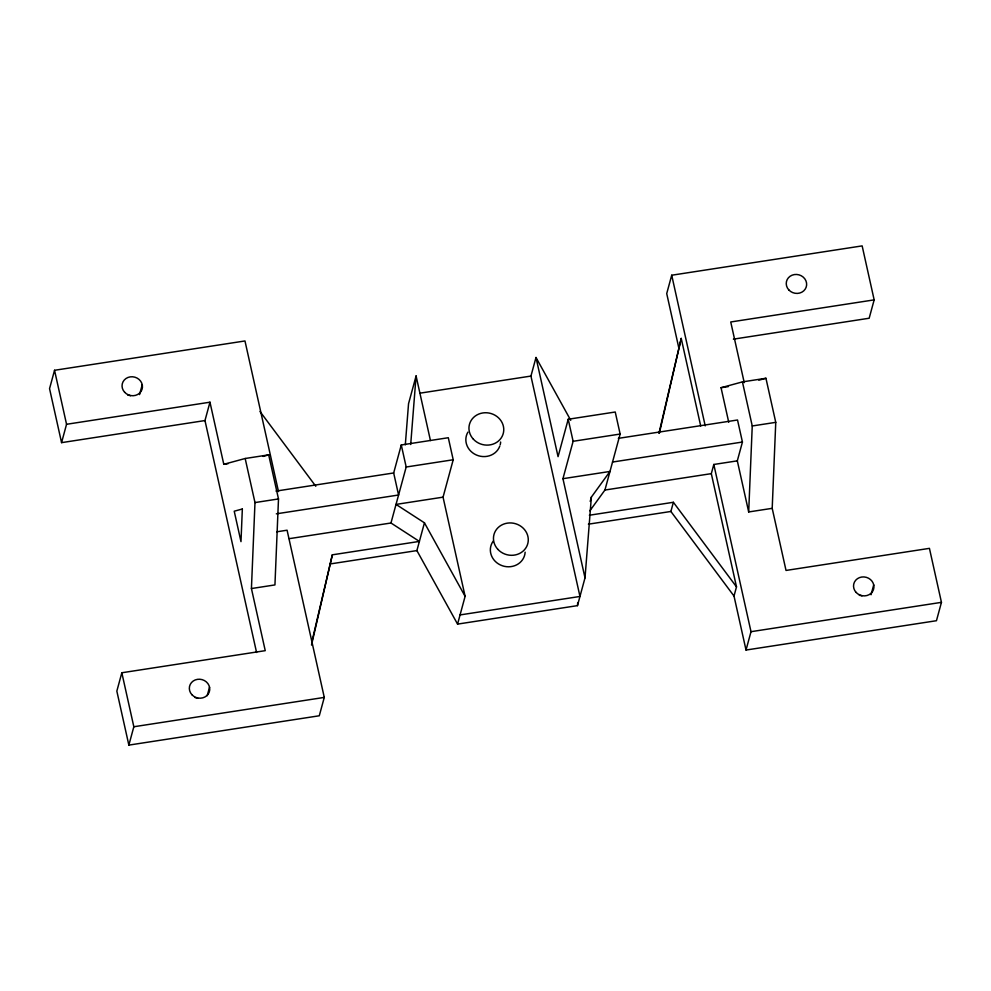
<?xml version="1.0" encoding="UTF-8"?>
<svg xmlns="http://www.w3.org/2000/svg" width="991" height="991" viewBox="0 0 991 991"><rect width="100%" height="100%" fill="white"/><g stroke="black" fill="none" stroke-linecap="round" stroke-linejoin="round"><path stroke-width="1.49" d="M276.799 531.795L287.08 530.21L324.28 697.416L319.288 715.775L128.855 745.108L116.839 691.123L121.831 672.765L265.241 650.666L251.429 588.543L254.984 502.573L245.173 458.499L223.793 464.308L209.968 402.197L66.546 424.284L61.566 442.643L204.976 420.556L209.968 402.197M245.173 458.499L268.685 454.869L278.496 498.944L274.941 584.925L251.429 588.543M742.432 381.894L765.944 378.277L775.755 422.352L772.2 508.333L748.688 511.951L752.243 425.969L742.432 381.894L721.052 387.716L728.744 422.277M405.307 444.86L408.54 403.721L416.084 375.961L430.453 440.574M410.695 444.525L416.084 375.961M276.328 513.834L398.58 495.005L393.675 472.967L401.281 444.971L448.304 437.725L453.209 459.762L443.051 497.16L396.028 504.407L424.445 522.827L416.889 550.587L457.569 624.107L577.468 605.637L577.716 602.59M585.012 577.864L591.367 497.11L609.973 471.456L562.95 478.69L585.012 577.864L577.468 605.637M311.793 642.23L332.332 554.824L419.391 541.408L390.974 523L289.149 538.683M311.508 645.079L332.332 554.824M658.953 433.327L681.226 338.402L700.699 425.957M659.362 433.166L681.226 338.402M278.496 491.598L244.975 340.954L54.542 370.287L49.55 388.645L61.566 442.643M139.558 394.591L142.246 384.706M128.855 745.108L133.835 726.75L121.831 672.765M207.23 695.645L209.535 687.172M390.974 523L406.186 467.009L401.281 444.971M457.569 624.107L465.113 596.334L443.051 497.16M460.059 614.928L579.97 596.458L530.941 376.072L535.995 357.491L570.742 420.308M589.868 510.811L604.931 490.037L620.143 434.046L615.238 412.008L568.215 419.255L558.057 456.653L535.995 357.491M562.95 478.69L573.12 441.292L568.215 419.255M590.202 501.396L591.367 497.11M733.39 339.157L869.169 318.235L874.161 299.877L862.145 245.892L671.712 275.225L666.72 293.584L678.736 347.581M772.2 508.333L786.024 570.444L929.434 548.357L941.45 602.355L936.458 620.713L746.025 650.046L734.009 596.049L670.882 511.467L673.385 502.288L589.372 515.233M734.009 596.049L736.499 586.87L711.315 473.648L713.805 464.469L737.316 460.852L742.432 442.036L737.527 419.998L618.334 438.356M746.025 650.046L751.005 631.688L713.805 464.469M871.039 594.749L873.728 584.863M262.987 456.43L268.685 454.869M758.821 380.21L765.944 378.277M874.161 299.877L730.739 321.976L744.229 382.613M420.134 393.142L530.941 376.072M223.793 464.308L228.19 463.627M721.052 387.716L728.397 386.577M406.186 467.009L453.209 459.762M573.12 441.292L620.143 434.046M276.006 491.09L393.675 472.967M254.984 502.573L278.496 498.944M752.243 425.969L775.755 422.352M612.537 462.041L742.432 442.036M604.931 490.037L711.315 473.648M329.83 564.003L416.889 550.587M588.406 524.177L670.882 511.467M133.835 726.75L324.28 697.416M751.005 631.688L941.45 602.355M673.385 502.288L736.499 586.87M259.989 411.488L315.795 486.259M424.445 522.827L465.113 596.334M737.316 460.852L748.688 511.951M671.712 275.225L705.22 425.87M204.976 420.556L256.57 652.462M54.542 370.287L66.546 424.284M859.321 595.306A10.257 9.427 15.2 0 1 861.935 595.876M195.128 697.627A10.257 9.427 15.2 0 1 197.742 698.184M127.839 395.161A10.257 9.427 15.2 0 1 130.453 395.719M525.143 552.198A17.504 16.091 15.2 0 1 502.313 565.75A17.504 16.091 15.2 0 1 493.196 541.148M499.786 446.123A17.504 16.091 15.2 0 1 476.374 454.993A17.504 16.091 15.2 0 1 467.901 432.15M500.628 442.011A17.504 16.091 15.2 0 1 500.195 444.786M242.337 509.002L240.986 541.643L234.223 511.207L242.337 509.002M497.891 549.386A17.504 16.091 15.2 0 0 527.41 544.839A17.504 16.091 15.2 0 0 507.318 523.137A17.504 16.091 15.2 0 0 497.891 549.386M856.125 592.42A10.257 9.427 15.2 0 0 873.43 589.744A10.257 9.427 15.2 0 0 861.65 577.035A10.257 9.427 15.2 0 0 856.125 592.42M788.836 289.942A10.257 9.427 15.2 0 0 806.141 287.279A10.257 9.427 15.2 0 0 794.361 274.569A10.257 9.427 15.2 0 0 788.836 289.942M473.376 439.199A17.504 16.091 15.2 0 0 502.895 434.64A17.504 16.091 15.2 0 0 482.803 412.95A17.504 16.091 15.2 0 0 473.376 439.199M124.643 392.263A10.257 9.427 15.2 0 0 141.948 389.587A10.257 9.427 15.2 0 0 130.168 376.877A10.257 9.427 15.2 0 0 124.643 392.263M191.932 694.728A10.257 9.427 15.2 0 0 209.237 692.065A10.257 9.427 15.2 0 0 197.457 679.343A10.257 9.427 15.2 0 0 191.932 694.728"/></g></svg>
